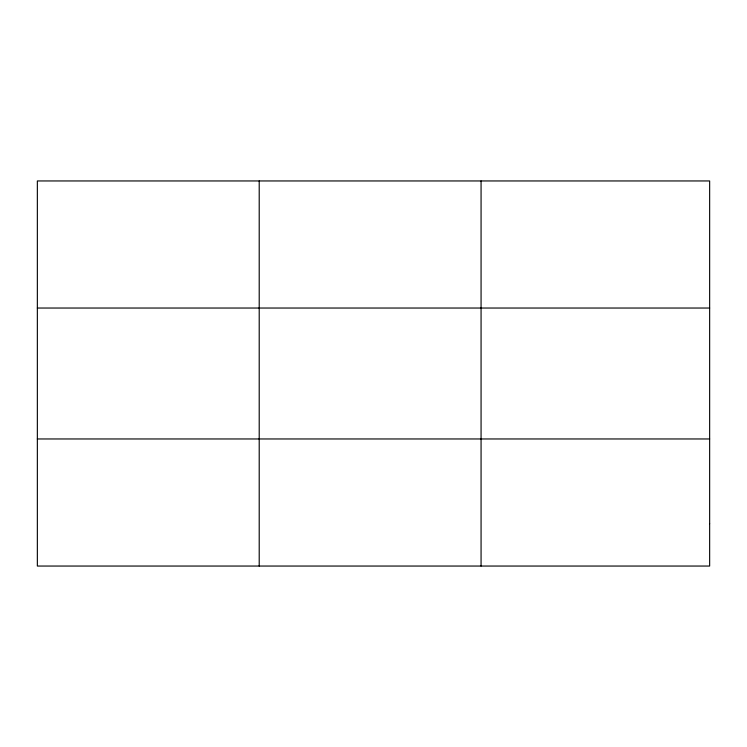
<?xml version="1.0" encoding="UTF-8"?>
<svg xmlns="http://www.w3.org/2000/svg" width="747" height="747" viewBox="0 0 747 747"><rect width="100%" height="100%" fill="white"/><g stroke="black" fill="none" stroke-linecap="round" stroke-linejoin="round"><path stroke-width="1.12" d="M259.209 566.049L259.209 180.951M481.068 566.049L481.068 180.951M37.35 308.035L709.65 308.035M37.35 438.965L709.65 438.965M709.65 523.684L709.65 566.049L37.35 566.049L37.35 180.951L709.65 180.951L709.65 523.684"/></g></svg>
